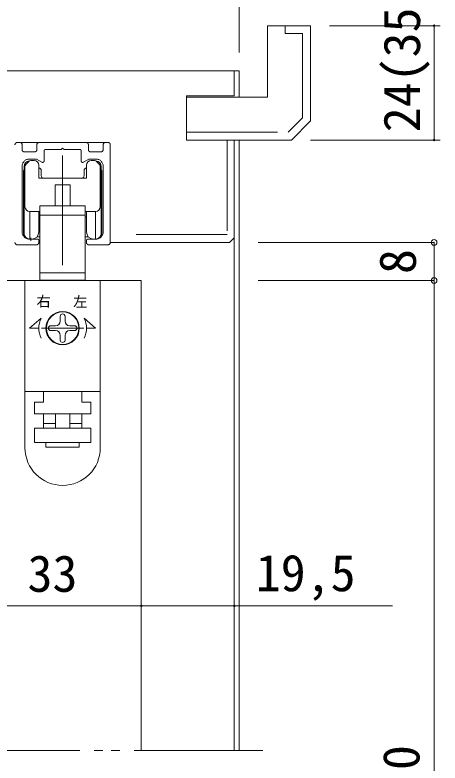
# Model space of a CAD drawing. Units: millimetres on the paper, enlarged 10 times, with parts at other scales. Extents: x -2000 to 2000, y -1385 to 1385.
# Drawn here: x -752 to -454, y 575 to 1099 of the extents above; entities that cross this region are included whole.
import ezdxf
from ezdxf.enums import TextEntityAlignment as Align

# ---------------------------------------------------------------- set-up
doc = ezdxf.new("R2010")
doc.units = ezdxf.units.MM
doc.header["$LTSCALE"] = 10
doc.header["$PDMODE"] = 32
doc.header["$PDSIZE"] = 4
for name, pattern in [('DOUBLE_CHAIN2', [12.8, 9, -1, 0.6, -0.6, 0.6, -1]), ('USER2', [9.525, 6.35, -3.175]), ('USER3', [31.75, 15.875, -3.175, 3.175, -3.175, 3.175, -3.175]), ('USER4', [50.8, 31.75, -6.35, 6.35, -6.35])]:
    doc.linetypes.add(name, pattern=pattern)
doc.layers.add('2-0_18', color=7, linetype='Continuous', lineweight=20)
doc.styles.add('ＭＳ ゴシック', font='')
doc.styles.get('ＭＳ ゴシック').set_extended_font_data('MS Gothic')

msp = doc.modelspace()

# ---------------------------------------------------------------- linework, layer by layer
at = {"layer": '2-0_18', "color": 4, "lineweight": 9}
for p, q in [((-595, 1072.71), (-595, 1109.13)), ((-531.67, 1091.38), (-454.42, 1091.38)), ((-458.59, 1011.38), (-458.59, 1091.38)), ((-545, 1011.38), (-454.42, 1011.38)), ((-458.59, 939.71), (-581.67, 939.71)), ((-458.59, 939.71), (-458.59, 913.04)), ((-458.59, 913.04), (-581.67, 913.04)), ((-458.59, 149.22), (-458.59, 913.04)), ((-773.33, 685.45), (-663.33, 685.45))]:
    msp.add_line(p, q, dxfattribs=at)
at = {"layer": '2-0_18'}
for p, q in [((-575, 1041.38), (-575, 1091.38)), ((-545, 1091.38), (-575, 1091.38)), ((-545, 1024.71), (-545, 1091.38)), ((-598.33, 1059.71), (-971.67, 1059.71)), ((-598.33, 1042.38), (-598.33, 1059.71)), ((-598.33, 1059.71), (-595, 1059.71)), ((-598.33, 1059.71), (-598.33, 1042.38)), ((-595, 1059.71), (-595, 1041.38)), ((-598.33, 1042.38), (-631.67, 1042.38)), ((-631.67, 1042.38), (-631.67, 1011.38)), ((-631.67, 1041.38), (-575, 1041.38)), ((-631.67, 1041.38), (-631.67, 1011.38)), ((-558.33, 1011.38), (-545, 1024.71)), ((-598.33, 1011.38), (-631.67, 1011.38)), ((-631.67, 1011.38), (-558.33, 1011.38)), ((-598.33, 943.04), (-598.33, 1011.38)), ((-598.33, 1011.38), (-598.33, 584.22)), ((-595, 1011.38), (-595, 584.22)), ((-545, 1011.38), (-458.59, 1011.38)), ((-750, 1009.71), (-688.33, 1009.71)), ((-685, 1008.04), (-685, 939.71)), ((-741.82, 996.55), (-744.18, 994.2)), ((-740.64, 997.04), (-738.33, 997.04)), ((-698.33, 997.04), (-696.02, 997.04)), ((-694.85, 996.55), (-692.49, 994.2)), ((-745.67, 990.04), (-745.67, 945.38)), ((-744.67, 993.02), (-744.67, 964.71)), ((-735, 984.71), (-735, 993.71)), ((-733.33, 990.04), (-733.33, 986.38)), ((-703.33, 990.04), (-703.33, 986.38)), ((-701.67, 993.71), (-701.67, 984.71)), ((-692, 993.02), (-692, 964.71)), ((-691, 990.04), (-691, 945.38)), ((-701.67, 984.71), (-735, 984.71)), ((-723.67, 980.04), (-723.67, 965.38)), ((-713, 980.04), (-723.67, 980.04)), ((-713, 965.38), (-713, 980.04)), ((-702.47, 958.71), (-702.47, 965.38)), ((-735, 961.38), (-741.33, 961.38)), ((-734.19, 958.71), (-702.47, 958.71)), ((-734.19, 958.71), (-734.19, 918.38)), ((-702.47, 918.38), (-702.47, 958.71)), ((-701.67, 961.38), (-695.33, 961.38)), ((-736.27, 943.71), (-734.19, 943.71)), ((-702.47, 943.71), (-700.39, 943.71)), ((-603.41, 945.19), (-603.33, 945.27)), ((-601.67, 939.71), (-598.33, 943.04)), ((-685, 939.71), (-645, 939.71)), ((-648.33, 939.71), (-601.67, 939.71)), ((-598.33, 934.71), (-598.33, 714.54)), ((-702.47, 913.38), (-702.47, 918.38)), ((-663.33, 913.04), (-773.33, 913.04)), ((-734.19, 913.38), (-702.47, 913.38)), ((-731.64, 913.38), (-731.64, 913.04)), ((-704.97, 913.04), (-704.97, 913.38)), ((-663.33, 913.04), (-663.33, 584.22)), ((-663.33, 838.95), (-663.33, 714.54)), ((-744.67, 796.04), (-744.67, 835.38)), ((-692, 796.04), (-692, 835.38)), ((-663.33, 800.27), (-663.33, 714.54))]:
    msp.add_line(p, q, dxfattribs=at)
at = {"layer": '2-0_18', "linetype": 'USER2'}
for p, q in [((-550.56, 1027.01), (-550.56, 1085.82)), ((-560.63, 1016.93), (-550.56, 1027.01)), ((-631.67, 1016.93), (-560.63, 1016.93)), ((-603.33, 1011.3), (-603.33, 945.27)), ((-603.41, 945.19), (-684.99, 945.35))]:
    msp.add_line(p, q, dxfattribs=at)
at = {"layer": '2-0_18', "color": 6, "linetype": 'USER3', "lineweight": 18}
for p, q in [((-750, 1009.71), (-748.33, 1009.71)), ((-746.67, 1008.04), (-746.67, 1004.71)), ((-736.33, 1004.71), (-736.33, 1008.04)), ((-700.33, 1008.04), (-700.33, 1004.71)), ((-690, 1004.71), (-690, 1008.04)), ((-688.33, 1009.71), (-686.67, 1009.71)), ((-745, 1003.04), (-738, 1003.04)), ((-731.33, 996.7), (-731.33, 1003.71)), ((-705.33, 1003.71), (-705.33, 996.7)), ((-698.67, 1003.04), (-691.67, 1003.04)), ((-746.67, 993.04), (-746.67, 947.04)), ((-690, 947.04), (-690, 993.04)), ((-736.67, 938.04), (-750, 938.04)), ((-741.67, 942.04), (-736, 942.04)), ((-735, 941.04), (-735, 939.71)), ((-701.67, 939.71), (-701.67, 941.04)), ((-700.67, 942.04), (-695, 942.04)), ((-686.67, 938.04), (-700, 938.04))]:
    msp.add_line(p, q, dxfattribs=at)
at = {"layer": '2-0_18', "color": 3, "linetype": 'USER4', "lineweight": 18}
msp.add_line((-718.33, 1000.44), (-718.33, 923.78), dxfattribs=at)
at = {"layer": '2-0_18', "lineweight": 18}
for p, q in [((-745.33, 946.04), (-745.33, 992.71)), ((-691.33, 946.04), (-691.33, 992.71)), ((-741.35, 942.04), (-741.33, 961.38)), ((-735, 947.04), (-735, 961.38)), ((-701.67, 947.04), (-701.67, 961.38)), ((-695.32, 942.04), (-695.33, 961.38)), ((-735, 957.71), (-734.19, 957.71)), ((-701.67, 957.71), (-702.47, 957.71)), ((-741.33, 942.04), (-740, 942.04)), ((-695.33, 942.04), (-696.67, 942.04)), ((-744.67, 913.04), (-744.67, 835.38)), ((-692, 913.04), (-744.67, 913.04)), ((-692, 913.04), (-692, 835.38)), ((-741.43, 879.71), (-733.46, 886.71)), ((-720, 888.04), (-720, 884.71)), ((-716.67, 884.71), (-716.67, 888.04)), ((-695.24, 879.71), (-703.21, 886.71)), ((-741.43, 879.71), (-735, 879.71)), ((-733.22, 879.71), (-703.44, 879.71)), ((-723.33, 881.38), (-726.67, 881.38)), ((-710, 881.38), (-713.33, 881.38)), ((-695.24, 879.71), (-701.67, 879.71)), ((-726.67, 878.04), (-723.33, 878.04)), ((-720, 874.71), (-720, 871.38)), ((-716.67, 871.38), (-716.67, 874.71)), ((-713.33, 878.04), (-710, 878.04)), ((-692, 835.38), (-744.67, 835.38)), ((-731.67, 828.04), (-731.67, 835.38)), ((-705, 835.38), (-705, 828.04)), ((-731.67, 828.04), (-738, 828.04)), ((-738, 828.04), (-738, 826.38)), ((-698.67, 828.04), (-705, 828.04)), ((-698.67, 826.38), (-698.67, 828.04)), ((-698.67, 826.38), (-698.67, 819.71)), ((-731.67, 813.04), (-731.67, 819.71)), ((-723.33, 819.71), (-723.33, 809.71)), ((-713.33, 819.71), (-713.33, 809.71)), ((-705, 819.71), (-705, 813.04)), ((-731.67, 813.04), (-723.33, 813.04)), ((-731.67, 809.71), (-731.67, 813.04)), ((-738, 799.71), (-738, 809.71)), ((-738, 809.71), (-698.67, 809.71)), ((-730, 799.71), (-730, 796.38))]:
    msp.add_line(p, q, dxfattribs=at)
at = {"layer": '2-0_18', "color": 2, "lineweight": 18}
msp.add_line((-740.68, 942.84), (-740.68, 940.9), dxfattribs=at)
at = {"layer": '2-0_18', "linetype": 'DOUBLE_CHAIN2'}
msp.add_line((-578.33, 584.22), (-991.67, 584.22), dxfattribs=at)
at = {"layer": '2-0_18', "linetype": 'USER2'}
msp.add_lwpolyline([(-550.56, 1085.82), (-562.78, 1085.82), (-562.78, 1091.38)], dxfattribs=at)
at = {"layer": '2-0_18', "color": 6, "linetype": 'USER3', "lineweight": 18}
for points in [[(-734.67, 1009.71), (-718.33, 1009.71), (-702, 1009.71)], [(-730.33, 1004.71), (-719.33, 1004.71), (-718.33, 1005.71), (-717.33, 1004.71), (-706.33, 1004.71)], [(-732.83, 995.83), (-736.67, 998.04), (-741.67, 998.04)], [(-695, 998.04), (-700, 998.04), (-703.83, 995.83)]]:
    msp.add_lwpolyline(points, dxfattribs=at)
at = {"layer": '2-0_18'}
for points in [[(-734.19, 958.71), (-734.19, 965.38), (-702.47, 965.38)], [(-734.19, 913.38), (-734.19, 918.38), (-702.47, 918.38)]]:
    msp.add_lwpolyline(points, dxfattribs=at)
at = {"layer": '2-0_18', "lineweight": 18}
for points in [[(-698.67, 819.71), (-738, 819.71), (-738, 826.38)], [(-713.33, 813.04), (-705, 813.04), (-705, 809.71)], [(-698.67, 809.71), (-698.67, 799.71), (-738, 799.71)], [(-706.67, 799.71), (-706.67, 796.38), (-730, 796.38)]]:
    msp.add_lwpolyline(points, dxfattribs=at)
at = {"layer": '2-0_18', "color": 4, "lineweight": 9}
msp.add_lwpolyline([(-663.33, 685.45), (-598.33, 685.45), (-487.66, 685.45)], dxfattribs=at)
at = {"layer": '2-0_18', "lineweight": 18}
for radius in [11.67, 11.33]:
    msp.add_circle((-718.33, 879.71), radius, dxfattribs=at)
at = {"layer": '2-0_18', "color": 4, "lineweight": 9}
for centre, start, end in [((-458.59, 1091.38), 90, 270), ((-458.59, 1091.38), 270, 90), ((-458.59, 1011.38), 90, 270), ((-458.59, 1011.38), 90, 270), ((-458.59, 1011.38), 270, 90), ((-458.59, 1011.38), 270, 90), ((-663.33, 685.45), 0, 180), ((-663.33, 685.45), 0, 180), ((-598.33, 685.45), 0, 180), ((-663.33, 685.45), 180, 0), ((-663.33, 685.45), 180, 0), ((-598.33, 685.45), 180, 0)]:
    msp.add_arc(centre, 0.521, start, end, dxfattribs=at)
at = {"layer": '2-0_18', "color": 6, "linetype": 'USER3', "lineweight": 18}
for centre, radius, start, end in [((-750, 1008.04), 1.67, 90, 180), ((-748.33, 1008.04), 1.67, 360, 90), ((-734.67, 1008.04), 1.67, 90, 180), ((-702, 1008.04), 1.67, 360, 90), ((-688.33, 1008.04), 1.67, 90, 180), ((-686.67, 1008.04), 1.67, 360, 90), ((-745, 1004.71), 1.67, 180, 270), ((-738, 1004.71), 1.67, 270, 0), ((-730.33, 1003.71), 1, 90, 180), ((-706.33, 1003.71), 1, 0, 90), ((-698.67, 1004.71), 1.67, 180, 270), ((-691.67, 1004.71), 1.67, 270, 0), ((-741.67, 993.04), 5, 90, 180), ((-732.33, 996.7), 1, 240, 0), ((-704.33, 996.7), 1, 180, 300), ((-695, 993.04), 5, 0, 90), ((-741.67, 947.04), 5, 180, 270), ((-695, 947.04), 5, 270, 0), ((-750, 939.71), 1.67, 180, 270), ((-736.67, 939.71), 1.67, 270, 0), ((-736, 941.04), 1, 360, 90), ((-700.67, 941.04), 1, 90, 180), ((-700, 939.71), 1.67, 180, 270), ((-686.67, 939.71), 1.67, 270, 0)]:
    msp.add_arc(centre, radius, start, end, dxfattribs=at)
at = {"layer": '2-0_18', "lineweight": 18}
for centre, radius, start, end in [((-741.33, 992.71), 4, 94.6484, 180), ((-695.33, 992.71), 4, 0, 85.3516), ((-741.33, 946.04), 4, 180, 270), ((-740, 947.04), 5, 270, 0), ((-696.67, 947.04), 5, 180, 270), ((-695.33, 946.04), 4, 270, 0), ((-718.33, 879.71), 16.67, 155.1654, 204.8346), ((-723.33, 884.71), 3.33, 270, 0), ((-718.33, 888.04), 1.67, 90, 180), ((-718.33, 888.04), 1.67, 0, 90), ((-713.33, 884.71), 3.33, 180, 270), ((-718.33, 879.71), 16.67, 335.1654, 24.8346), ((-726.67, 879.71), 1.67, 90, 180), ((-726.67, 879.71), 1.67, 180, 270), ((-710, 879.71), 1.67, 0, 90), ((-710, 879.71), 1.67, 270, 0), ((-723.33, 874.71), 3.33, 0, 90), ((-713.33, 874.71), 3.33, 90, 180), ((-718.33, 871.38), 1.67, 180, 270), ((-718.33, 871.38), 1.67, 270, 0)]:
    msp.add_arc(centre, radius, start, end, dxfattribs=at)
at = {"layer": '2-0_18'}
for centre, radius, start, end in [((-740.64, 995.38), 1.67, 90, 135), ((-738.33, 993.71), 3.33, 360, 90), ((-698.33, 993.71), 3.33, 90, 180), ((-696.02, 995.38), 1.67, 45, 90), ((-744, 990.04), 1.67, 143.1095, 180), ((-743, 993.02), 1.67, 135, 180), ((-735, 990.04), 1.67, 360, 90), ((-701.67, 990.04), 1.67, 90, 180), ((-693.67, 993.02), 1.67, 0, 45), ((-692.67, 990.04), 1.67, 0, 36.788), ((-731.67, 986.38), 1.67, 180, 270), ((-705, 986.38), 1.67, 270, 0), ((-741.33, 964.71), 3.33, 180, 270), ((-695.33, 964.71), 3.33, 270, 360), ((-735, 958.04), 3.33, 75.9504, 90), ((-701.67, 958.04), 3.33, 90, 104.0179), ((-744, 945.38), 1.67, 180, 245.9018), ((-692.67, 945.38), 1.67, 294.1934, 360), ((-718.33, 796.04), 26.33, 180, 0)]:
    msp.add_arc(centre, radius, start, end, dxfattribs=at)
at = {"layer": '2-0_18', "color": 4}
for p in [(-458.59, 939.71), (-458.59, 913.04)]:
    msp.add_point(p, dxfattribs=at)

# ---------------------------------------------------------------- texts
at = {"layer": '2-0_18', "style": 'ＭＳ ゴシック'}
for s, p in [('24(35)', (-460.67, 1016.82)), ('8', (-463.59, 917.63)), ('DH:1,970', (-461.09, 448.36))]:
    msp.add_text(s, height=25.66, rotation=90, dxfattribs=at).set_placement(p, align=Align.BOTTOM_LEFT)
for s, height, p in [('右', 7.33, (-736.57, 892.58)), ('左', 7.33, (-710.97, 892.37)), ('33', 25.66, (-742.89, 687.54)), ('19,5', 25.66, (-583.3, 687.96))]:
    msp.add_text(s, height=height, dxfattribs=at).set_placement(p, align=Align.BOTTOM_LEFT)

doc.saveas('drawing.dxf')
